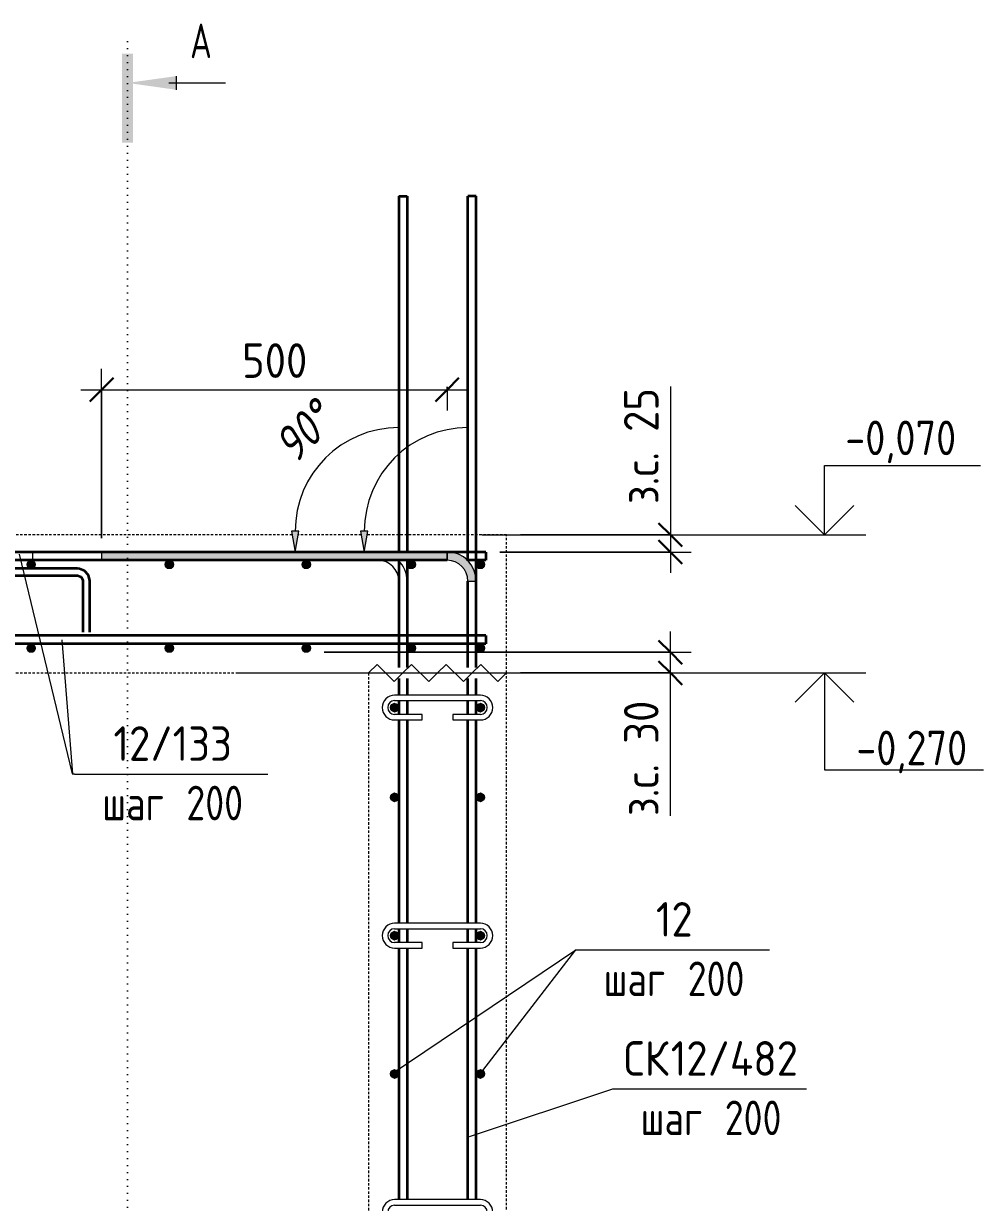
# Model space of a CAD drawing. Header units: millimetres. Extents: x 28908 to 47912, y -2577 to 78399.
# Drawn here: x 43213 to 44602, y -1036 to 670 of the extents above; entities that cross this region are included whole.
import ezdxf

# ---------------------------------------------------------------- set-up
doc = ezdxf.new("R2010")
doc.units = ezdxf.units.MM
doc.linetypes.add('01 Штриховая _4 мм_', pattern=[6, 3.5, -2.5])
doc.linetypes.add('04 Пунктир 10мм', pattern=[10, 0, -10])
for name, color, linetype, lineweight in [('AA_Dim', 7, 'Continuous', 9), ('AA_Dim-20', 7, 'Continuous', 9), ('AA_Oformlenie', 7, 'Continuous', 9), ('AA_Razrez', 7, 'Continuous', 9), ('AA_Vinoska', 7, 'Continuous', 9), ('AA_Visotnaya otmetka', 7, 'Continuous', 9), ('KR_Armatura', 7, 'Continuous', 20), ('KR_Armatura_Tonkie', 7, 'Continuous', 20)]:
    doc.layers.add(name, color=color, linetype=linetype, lineweight=lineweight)
doc.layers.add('AF_Perekritie_Опалубка', color=7, linetype='Continuous', lineweight=60, true_color=0x006a35)
doc.layers.add('AF_Stena_Опалубка', color=7, linetype='Continuous', lineweight=20, true_color=0x0063c6)
doc.styles.add('ISOCPEUR', font='isocpeur.TTF', dxfattribs={"width": 0.7, "height": 50})
doc.styles.add('ISOCPEUR_1', font='isocpeur.TTF', dxfattribs={"width": 0.9, "height": 50})
doc.styles.add('ISOCPEUR_2', font='isocpeur.TTF', dxfattribs={"width": 0.8, "height": 50})
doc.styles.add('ISOCPEUR_4', font='isocpeur.TTF', dxfattribs={"width": 0.85, "height": 50})
doc.styles.add('ISOCPEUR_I', font='isocpeui.ttf', dxfattribs={"width": 0.85, "height": 50})
doc.dimstyles.new('00_Точн_3_знака__прозр_', dxfattribs={"dimscale": 304.8, "dimtxt": 50.137748, "dimasz": 0.111549, "dimexe": 0.098425, "dimexo": 0.065617, "dimgap": 0.006562, "dimtad": 1, "dimdec": 3, "dimrnd": 0.001, "dimdsep": 46, "dimtxsty": 'ISOCPEUR_1', "dimblk1": 'OBLIQUE', "dimblk2": 'OBLIQUE', "dimsah": 1, "dimcen": 0.09, "dimdle": 0.098425, "dimazin": 0, "dimtfac": 1, "dimtdec": 4, "dimtix": 1, "dimtmove": 0, "dimatfit": 3, "dimfxl": 1, "dimtvp": 1, "dimtolj": 1, "dimtzin": 0, "dimlwd": 18, "dimlwe": 18, "dimarcsym": 2})
doc.dimstyles.new('00_Точн_3_знака__прозр__1', dxfattribs={"dimscale": 304.8, "dimtxt": 50.137748, "dimasz": 0.111549, "dimexe": 0.098425, "dimexo": 0.065617, "dimgap": 0.006562, "dimtad": 1, "dimdec": 3, "dimrnd": 0.001, "dimdsep": 46, "dimtxsty": 'ISOCPEUR_1', "dimblk1": 'OBLIQUE', "dimblk2": 'OBLIQUE', "dimsah": 1, "dimcen": 0.09, "dimdle": 0.098425, "dimazin": 0, "dimtfac": 1, "dimtdec": 4, "dimtix": 1, "dimtmove": 1, "dimatfit": 3, "dimfxl": 1, "dimtvp": 1, "dimtolj": 1, "dimtzin": 0, "dimlwd": 18, "dimlwe": 18, "dimarcsym": 2})

# ---------------------------------------------------------------- blocks, each defined once
blk = doc.blocks.new('261_Лягушка _НесАрм_РабПлоск_ - 10 А240-3789873-Б-Б Арм')
at = {"layer": 'KR_Armatura', "lineweight": 35}
for start, end in [(90, 270), (270, 90)]:
    blk.add_arc((76926.7, -211), 5, start, end, dxfattribs=at)
at = {"layer": 'KR_Armatura_Tonkie', "lineweight": 35}
for p, q in [((77104.2, -119), (76939.2, -119)), ((76939.2, -129), (77104.2, -129)), ((76921.7, -136.5), (76921.7, -198.5)), ((76931.7, -198.5), (76931.7, -136.5)), ((77111.7, -136.5), (77111.7, -198.5)), ((77121.7, -198.5), (77121.7, -136.5))]:
    blk.add_line(p, q, dxfattribs=at)
at = {"layer": 'KR_Armatura_Tonkie', "lineweight": 35, "flags": 128}
for points in [[(76939.2, -119), (76931.2, -120.9), (76925, -126.3), (76921.9, -134), (76921.7, -136.5)], [(77121.7, -136.5), (77119.8, -128.5), (77114.4, -122.3), (77106.7, -119.2), (77104.2, -119)], [(76931.7, -136.5), (76933.6, -131.5), (76938.3, -129.1), (76939.2, -129)], [(77104.2, -129), (77109.2, -130.9), (77111.7, -135.6), (77111.7, -136.5)], [(76921.7, -211), (76921.7, -209.1), (76921.7, -203.9), (76921.7, -198.5)], [(76931.7, -198.5), (76931.7, -205.2), (76931.7, -209.8), (76931.7, -211)], [(77111.7, -198.5), (77111.7, -205.2), (77111.7, -209.8), (77111.7, -211)], [(77121.7, -211), (77121.7, -209.1), (77121.7, -203.9), (77121.7, -198.5)], [(76926.7, -216), (76922.8, -214.1), (76921.7, -211)], [(76931.7, -211), (76929.9, -214.9), (76926.7, -216)]]:
    blk.add_lwpolyline(points, dxfattribs=at)
blk = doc.blocks.new('079_Обозначение загиба стержня _ЭлУзла_ - Сплошные линии-3772940-Б-Б Арм')
at = {"layer": 'AA_Oformlenie'}
blk.add_hatch(color=256, dxfattribs=at).paths.add_polyline_path([(77419, -95), (77424.3, -65), (77413.7, -65)])
for p, q in [((77413.7, -65), (77419, -95)), ((77424.3, -65), (77413.7, -65)), ((77419, -95), (77424.3, -65)), ((77539, -95), (77039, -95)), ((77039, -95), (77039, -107)), ((77039, -107), (77539, -107))]:
    blk.add_line(p, q, dxfattribs=at)
for centre, radius, start, end in [((77569, -65), 150, 90, 179.9951), ((77539, -137), 30, 360, 90), ((77539, -137), 42, 360, 45.7451)]:
    blk.add_arc(centre, radius, start, end, dxfattribs=at)
blk = doc.blocks.new('079_Обозначение загиба стержня _ЭлУзла_ - Сплошные линии-3772954-Б-Б Арм')
at = {"layer": 'AA_Oformlenie'}
for points in [[(77519, -95), (77524.3, -65), (77513.7, -65)], [(77639, -107), (77639, -95), (77139, -95), (77139, -107), (77198, -107)], [(77681, -137), (77679.6, -126.1), (77675.4, -116), (77668.7, -107.3), (77660, -100.6), (77649.9, -96.4), (77639, -95), (77639, -107), (77646.8, -108), (77654, -111), (77660.2, -115.8), (77665, -122), (77668, -129.2), (77669, -137)]]:
    blk.add_hatch(color=256, dxfattribs=at).paths.add_polyline_path(points)
for p, q in [((77513.7, -65), (77519, -95)), ((77524.3, -65), (77513.7, -65)), ((77519, -95), (77524.3, -65)), ((77639, -95), (77139, -95)), ((77139, -95), (77139, -107)), ((77139, -95), (77139, -107)), ((77639, -95), (77139, -95)), ((77639, -95), (77639, -107)), ((77639, -107), (77639, -95)), ((77139, -107), (77639, -107)), ((77139, -107), (77639, -107)), ((77669, -137), (77681, -137))]:
    blk.add_line(p, q, dxfattribs=at)
for centre, radius, start, end in [((77669, -65), 150, 90, 179.9951), ((77639, -137), 42, 360, 90), ((77639, -137), 42, 360, 90), ((77639, -137), 30, 360, 90), ((77639, -137), 30, 360, 90)]:
    blk.add_arc(centre, radius, start, end, dxfattribs=at)
blk = doc.blocks.new('Последовательность узлов - 3мм масшт20 маскировка-904226-Б-Б Арм')
at = {"layer": 'AA_Oformlenie'}
for p, q in [((76335, -270), (76347.5, -257.5)), ((76372.5, -282.5), (76347.5, -257.5)), ((76385, -270), (76372.5, -282.5)), ((76385, -270), (76397.5, -257.5)), ((76422.5, -282.5), (76397.5, -257.5)), ((76435, -270), (76422.5, -282.5)), ((76435, -270), (76447.5, -257.5)), ((76472.5, -282.5), (76447.5, -257.5)), ((76485, -270), (76472.5, -282.5)), ((76485, -270), (76497.5, -257.5)), ((76522.5, -282.5), (76497.5, -257.5)), ((76535, -270), (76522.5, -282.5))]:
    blk.add_line(p, q, dxfattribs=at)
blk = doc.blocks.new('079_Шпилька _ЭлУзла_ - d8 А240-3881866-Б-Б Арм')
at = {"layer": 'AA_Oformlenie'}
for p, q in [((76497, -632), (76373, -632)), ((76373, -640), (76497, -640)), ((76413, -660), (76373, -660)), ((76413, -668), (76413, -660)), ((76497, -660), (76457, -660)), ((76457, -660), (76457, -668)), ((76373, -668), (76413, -668)), ((76457, -668), (76497, -668))]:
    blk.add_line(p, q, dxfattribs=at)
for centre, radius, start, end in [((76373, -650), 18, 90, 270), ((76373, -650), 10, 90, 270), ((76497, -650), 18, 270, 90), ((76497, -650), 10, 270, 90)]:
    blk.add_arc(centre, radius, start, end, dxfattribs=at)
blk = doc.blocks.new('Разрез - Номер узла_ сзади-394133-Б-Б Арм')
at = {"layer": 'AA_Razrez'}
for points in [[(77168.3, 497.1), (77184.2, 497.1), (77184.2, 626.2), (77168.3, 626.2)], [(77247, 573.8), (77247, 593.6), (77176.4, 583.7)]]:
    blk.add_hatch(color=256, dxfattribs=at).paths.add_polyline_path(points)
for p, q in [((77236.4, 583.7), (77318.3, 583.7)), ((77247, 593.6), (77247, 573.8))]:
    blk.add_line(p, q, dxfattribs=at)
blk = doc.blocks.new('Высотные отметки - Стрелка вниз высокая-400290-Б-Б Арм')
at = {"layer": 'AA_Vinoska'}
for p, q in [((78125, -270), (78245, -270)), ((78185, -270), (78142.6, -312.4)), ((78185, -270), (78185, -410)), ((78185, -270), (78227.5, -312.4)), ((78185, -410), (78415, -410))]:
    blk.add_line(p, q, dxfattribs=at)
blk = doc.blocks.new('Высотные отметки - Стрелка вверх-400292-Б-Б Арм')
at = {"layer": 'AA_Vinoska'}
for p, q in [((78185, 30), (78411, 30)), ((78185, -70), (78185, 30)), ((78185, -70), (78142.6, -27.6)), ((78185, -70), (78227.5, -27.6)), ((78125, -70), (78245, -70))]:
    blk.add_line(p, q, dxfattribs=at)
blk = doc.blocks.new('DIMBLOCK90-Б-Б Арм')
at = {"layer": 'AA_Dim-20', "color": 30, "lineweight": 18, "true_color": 0xff8000, "transparency": 16777216}
for p, q in [((44149.1, -300), (44149.1, -210)), ((43648.1, -240), (44179.1, -240)), ((44149.1, -240), (43648.1, -240)), ((44149.1, -286.6), (44149.1, -255)), ((43932.1, -270), (44179.1, -270)), ((44149.1, -270), (43932.1, -270)), ((44149.1, -476.9), (44149.1, -286.6))]:
    blk.add_line(p, q, dxfattribs=at)
at = {"layer": 'AA_Dim-20', "color": 30, "lineweight": 30, "true_color": 0xff8000, "transparency": 16777216}
for p, q in [((44149.1, -240), (44132.1, -223)), ((44149.1, -270), (44132.1, -253)), ((44149.1, -240), (44166.1, -257)), ((44149.1, -270), (44166.1, -287))]:
    blk.add_line(p, q, dxfattribs=at)
at = {"layer": 'AA_Dim-20', "color": 0, "lineweight": 18, "transparency": 16777216, "insert": (44082, -476.9), "char_height": 50, "width": 204.335, "attachment_point": 1, "rotation": 90, "line_spacing_factor": 1.135194, "style": 'ISOCPEUR_1'}
blk.add_mtext('з.с. 30', dxfattribs=at)
blk = doc.blocks.new('_Oblique')
at = {"color": 0, "linetype": 'ByBlock', "lineweight": -2}
blk.add_line((-0.5, -0.5), (0.5, 0.5), dxfattribs=at)
blk = doc.blocks.new('DIMBLOCK92-Б-Б Арм')
at = {"layer": 'AA_Dim-20', "color": 30, "lineweight": 18, "true_color": 0xff8000, "transparency": 16777216}
for p, q in [((43326.1, -75), (43326.1, 169.9)), ((43296.1, 139.9), (43856.1, 139.9)), ((43326.1, 139.9), (43326.1, -75)), ((43826.1, 143.9), (43826.1, 109.9)), ((43826.1, 139.9), (43826.1, 143.9))]:
    blk.add_line(p, q, dxfattribs=at)
at = {"layer": 'AA_Dim-20', "color": 30, "lineweight": 30, "true_color": 0xff8000, "transparency": 16777216}
for p, q in [((43326.1, 139.9), (43343.1, 156.9)), ((43826.1, 139.9), (43843.1, 156.9)), ((43326.1, 139.9), (43309.1, 122.9)), ((43826.1, 139.9), (43809.1, 122.9))]:
    blk.add_line(p, q, dxfattribs=at)
at = {"layer": 'AA_Dim-20', "color": 0, "lineweight": 18, "transparency": 16777216, "insert": (43529.3, 207), "char_height": 50, "width": 112.384, "attachment_point": 1, "line_spacing_factor": 1.135194, "style": 'ISOCPEUR_1'}
blk.add_mtext('500', dxfattribs=at)
blk = doc.blocks.new('042_М_Арматуры - Диам длина поз _ Шаг-2260295-Б-Б Арм')
at = {"layer": 'AA_Vinoska'}
blk.add_line((77878.8, -871.7), (78158.8, -871.7), dxfattribs=at)
blk = doc.blocks.new('042_М_Арматуры - Диам длина поз _ Комментарий-2260297-Б-Б Арм')
at = {"layer": 'AA_Vinoska'}
blk.add_line((77825.3, -670.4), (78105.3, -670.4), dxfattribs=at)
blk = doc.blocks.new('DIMBLOCK95-Б-Б Арм')
at = {"layer": 'AA_Dim-20', "color": 30, "lineweight": 18, "true_color": 0xff8000, "transparency": 16777216}
for p, q in [((44149.1, 144.6), (44149.1, -45.6)), ((44149.1, -40), (44149.1, -125)), ((44149.1, -45.6), (44149.1, -82.5)), ((43932.1, -70), (44179.1, -70)), ((44149.1, -70), (43932.1, -70)), ((43902.1, -95), (44179.1, -95)), ((44149.1, -95), (43902.1, -95))]:
    blk.add_line(p, q, dxfattribs=at)
at = {"layer": 'AA_Dim-20', "color": 30, "lineweight": 30, "true_color": 0xff8000, "transparency": 16777216}
for p, q in [((44149.1, -70), (44132.1, -53)), ((44149.1, -95), (44132.1, -78)), ((44149.1, -70), (44166.1, -87)), ((44149.1, -95), (44166.1, -112))]:
    blk.add_line(p, q, dxfattribs=at)
at = {"layer": 'AA_Dim-20', "color": 0, "lineweight": 18, "transparency": 16777216, "insert": (44082, -25.6), "char_height": 50, "width": 204.335, "attachment_point": 1, "rotation": 90, "line_spacing_factor": 1.135194, "style": 'ISOCPEUR_1'}
blk.add_mtext('з.с. 25', dxfattribs=at)

msp = doc.modelspace()

# ---------------------------------------------------------------- hatches: boundary and pattern name
at = {"layer": 'KR_Armatura'}
h = msp.add_hatch(color=256, dxfattribs=at)
edge = h.paths.add_edge_path()
edge.add_arc((43224.0971, -113), 6, 0, 360)
for points in [[(43221.0971, -118.1962), (43227.0971, -118.1962), (43230.0971, -113), (43227.0971, -107.8038), (43221.0971, -107.8038), (43218.0971, -113)], [(43421.0971, -118.1962), (43427.0971, -118.1962), (43430.0971, -113), (43427.0971, -107.8038), (43421.0971, -107.8038), (43418.0971, -113)], [(43619.1095, -118.1962), (43625.1095, -118.1962), (43628.1095, -113), (43625.1095, -107.8038), (43619.1095, -107.8038), (43616.1095, -113)], [(43771.1095, -118.1962), (43777.1095, -118.1962), (43780.1095, -113), (43777.1095, -107.8038), (43771.1095, -107.8038), (43768.1095, -113)], [(43871.1095, -118.1962), (43877.1095, -118.1962), (43880.1095, -113), (43877.1095, -107.8038), (43871.1095, -107.8038), (43868.1095, -113)], [(43221.0971, -239.1962), (43227.0971, -239.1962), (43230.0971, -234), (43227.0971, -228.8038), (43221.0971, -228.8038), (43218.0971, -234)], [(43421.0971, -239.1962), (43427.0971, -239.1962), (43430.0971, -234), (43427.0971, -228.8038), (43421.0971, -228.8038), (43418.0971, -234)], [(43619.1095, -239.1962), (43625.1095, -239.1962), (43628.1095, -234), (43625.1095, -228.8038), (43619.1095, -228.8038), (43616.1095, -234)], [(43771.1095, -239.1962), (43777.1095, -239.1962), (43780.1095, -234), (43777.1095, -228.8038), (43771.1095, -228.8038), (43768.1095, -234)], [(43871.1095, -239.1962), (43877.1095, -239.1962), (43880.1095, -234), (43877.1095, -228.8038), (43871.1095, -228.8038), (43868.1095, -234)]]:
    msp.add_hatch(color=256, dxfattribs=at).paths.add_polyline_path(points)
h = msp.add_hatch(color=256, dxfattribs=at)
edge = h.paths.add_edge_path()
edge.add_arc((43424.0971, -113), 6, 0, 360)
h = msp.add_hatch(color=256, dxfattribs=at)
edge = h.paths.add_edge_path()
edge.add_arc((43622.1095, -113), 6, 0, 360)
h = msp.add_hatch(color=256, dxfattribs=at)
edge = h.paths.add_edge_path()
edge.add_arc((43774.1095, -113), 6, 0, 360)
h = msp.add_hatch(color=256, dxfattribs=at)
edge = h.paths.add_edge_path()
edge.add_arc((43874.1095, -113), 6, 0, 360)
h = msp.add_hatch(color=256, dxfattribs=at)
edge = h.paths.add_edge_path()
edge.add_arc((43224.0971, -234), 6, 0, 360)
h = msp.add_hatch(color=256, dxfattribs=at)
edge = h.paths.add_edge_path()
edge.add_arc((43424.0971, -234), 6, 0, 360)
h = msp.add_hatch(color=256, dxfattribs=at)
edge = h.paths.add_edge_path()
edge.add_arc((43622.1095, -234), 6, 0, 360)
h = msp.add_hatch(color=256, dxfattribs=at)
edge = h.paths.add_edge_path()
edge.add_arc((43774.1095, -234), 6, 0, 360)
h = msp.add_hatch(color=256, dxfattribs=at)
edge = h.paths.add_edge_path()
edge.add_arc((43874.1095, -234), 6, 0, 360)
at = {"layer": 'KR_Armatura', "lineweight": 9}
h = msp.add_hatch(color=256, dxfattribs=at)
edge = h.paths.add_edge_path()
edge.add_arc((43750.1095, -320), 6, 0, 360)
for points in [[(43750.1095, -326), (43755.3057, -323), (43755.3057, -317), (43750.1095, -314), (43744.9134, -317), (43744.9134, -323)], [(43874.1095, -326), (43879.3057, -323), (43879.3057, -317), (43874.1095, -314), (43868.9134, -317), (43868.9134, -323)], [(43750.1095, -456), (43755.3057, -453), (43755.3057, -447), (43750.1095, -444), (43744.9134, -447), (43744.9134, -453)], [(43874.1095, -456), (43879.3057, -453), (43879.3057, -447), (43874.1095, -444), (43868.9134, -447), (43868.9134, -453)], [(43750.1095, -656), (43755.3057, -653), (43755.3057, -647), (43750.1095, -644), (43744.9134, -647), (43744.9134, -653)], [(43874.1095, -656), (43879.3057, -653), (43879.3057, -647), (43874.1095, -644), (43868.9134, -647), (43868.9134, -653)], [(43750.1095, -856), (43755.3057, -853), (43755.3057, -847), (43750.1095, -844), (43744.9134, -847), (43744.9134, -853)], [(43874.1095, -856), (43879.3057, -853), (43879.3057, -847), (43874.1095, -844), (43868.9134, -847), (43868.9134, -853)]]:
    msp.add_hatch(color=256, dxfattribs=at).paths.add_polyline_path(points)
h = msp.add_hatch(color=256, dxfattribs=at)
edge = h.paths.add_edge_path()
edge.add_arc((43874.1095, -320), 6, 0, 360)
h = msp.add_hatch(color=256, dxfattribs=at)
edge = h.paths.add_edge_path()
edge.add_arc((43750.1095, -450), 6, 0, 360)
h = msp.add_hatch(color=256, dxfattribs=at)
edge = h.paths.add_edge_path()
edge.add_arc((43874.1095, -450), 6, 0, 360)
h = msp.add_hatch(color=256, dxfattribs=at)
edge = h.paths.add_edge_path()
edge.add_arc((43750.1095, -650), 6, 0, 360)
h = msp.add_hatch(color=256, dxfattribs=at)
edge = h.paths.add_edge_path()
edge.add_arc((43874.1095, -650), 6, 0, 360)
h = msp.add_hatch(color=256, dxfattribs=at)
edge = h.paths.add_edge_path()
edge.add_arc((43750.1095, -850), 6, 0, 360)
h = msp.add_hatch(color=256, dxfattribs=at)
edge = h.paths.add_edge_path()
edge.add_arc((43874.1095, -850), 6, 0, 360)

# ---------------------------------------------------------------- linework, layer by layer
at = {"layer": 'AA_Razrez', "color": 7, "linetype": '04 Пунктир 10мм', "true_color": 0xffffff}
msp.add_line((43363.4641, 643.6944), (43363.4641, -2545.5184), dxfattribs=at)
at = {"layer": 'AA_Vinoska'}
for p, q in [((43206.5347, -97.909), (43283.5442, -416.14)), ((43268.5782, -222), (43283.8618, -416.14)), ((43283.5442, -416.14), (43286.8489, -416.14)), ((43283.8618, -416.14), (43286.8489, -416.14)), ((43745.1645, -850.5441), (44012.3901, -670.4367)), ((43872.7284, -851.1854), (44012.3901, -670.4367)), ((43858.3372, -940.6447), (44065.9496, -871.6867))]:
    msp.add_line(p, q, dxfattribs=at)
at = {"layer": 'AA_Visotnaya otmetka', "color": 92, "true_color": 0x00cc00}
for p, q in [((43876.5832, -70), (44319.5731, -70)), ((44319.5731, -70), (44372.146, -70))]:
    msp.add_line(p, q, dxfattribs=at)
at = {"layer": 'AA_Visotnaya otmetka'}
for p, q in [((43520.6849, -270), (43932.0327, -270)), ((43932.0327, -270), (44372.146, -270))]:
    msp.add_line(p, q, dxfattribs=at)
at = {"layer": 'AF_Perekritie_Опалубка', "linetype": '01 Штриховая _4 мм_', "lineweight": 20}
for p, q in [((43601.7013, -70), (42832.5177, -70)), ((43701.7013, -70), (43610.5177, -70)), ((43912.1095, -70), (43710.5177, -70)), ((43912.1095, -270), (43912.1095, -70)), ((42722.1095, -270), (43712.1095, -270))]:
    msp.add_line(p, q, dxfattribs=at)
at = {"layer": 'AF_Stena_Опалубка', "linetype": '01 Штриховая _4 мм_'}
for p, q in [((43712.1095, -270), (43712.1095, -1700)), ((43912.1095, -1700), (43912.1095, -270))]:
    msp.add_line(p, q, dxfattribs=at)
at = {"layer": 'KR_Armatura'}
for p, q in [((43221.0971, -107.8038), (43218.0971, -113)), ((43218.0971, -113), (43221.0971, -118.1962)), ((43227.0971, -107.8038), (43221.0971, -107.8038)), ((43221.0971, -118.1962), (43227.0971, -118.1962)), ((43230.0971, -113), (43227.0971, -107.8038)), ((43227.0971, -118.1962), (43230.0971, -113)), ((43421.0971, -107.8038), (43418.0971, -113)), ((43418.0971, -113), (43421.0971, -118.1962)), ((43427.0971, -107.8038), (43421.0971, -107.8038)), ((43421.0971, -118.1962), (43427.0971, -118.1962)), ((43430.0971, -113), (43427.0971, -107.8038)), ((43427.0971, -118.1962), (43430.0971, -113)), ((43619.1095, -107.8038), (43616.1095, -113)), ((43616.1095, -113), (43619.1095, -118.1962)), ((43625.1095, -107.8038), (43619.1095, -107.8038)), ((43619.1095, -118.1962), (43625.1095, -118.1962)), ((43628.1095, -113), (43625.1095, -107.8038)), ((43625.1095, -118.1962), (43628.1095, -113)), ((43771.1095, -107.8038), (43768.1095, -113)), ((43768.1095, -113), (43771.1095, -118.1962)), ((43777.1095, -107.8038), (43771.1095, -107.8038)), ((43771.1095, -118.1962), (43777.1095, -118.1962)), ((43780.1095, -113), (43777.1095, -107.8038)), ((43777.1095, -118.1962), (43780.1095, -113)), ((43871.1095, -107.8038), (43868.1095, -113)), ((43868.1095, -113), (43871.1095, -118.1962)), ((43877.1095, -107.8038), (43871.1095, -107.8038)), ((43871.1095, -118.1962), (43877.1095, -118.1962)), ((43880.1095, -113), (43877.1095, -107.8038)), ((43877.1095, -118.1962), (43880.1095, -113)), ((43221.0971, -228.8038), (43218.0971, -234)), ((43218.0971, -234), (43221.0971, -239.1962)), ((43227.0971, -228.8038), (43221.0971, -228.8038)), ((43230.0971, -234), (43227.0971, -228.8038)), ((43227.0971, -239.1962), (43230.0971, -234)), ((43421.0971, -228.8038), (43418.0971, -234)), ((43418.0971, -234), (43421.0971, -239.1962)), ((43427.0971, -228.8038), (43421.0971, -228.8038)), ((43430.0971, -234), (43427.0971, -228.8038)), ((43427.0971, -239.1962), (43430.0971, -234)), ((43619.1095, -228.8038), (43616.1095, -234)), ((43616.1095, -234), (43619.1095, -239.1962)), ((43625.1095, -228.8038), (43619.1095, -228.8038)), ((43628.1095, -234), (43625.1095, -228.8038)), ((43625.1095, -239.1962), (43628.1095, -234)), ((43771.1095, -228.8038), (43768.1095, -234)), ((43768.1095, -234), (43771.1095, -239.1962)), ((43777.1095, -228.8038), (43771.1095, -228.8038)), ((43780.1095, -234), (43777.1095, -228.8038)), ((43777.1095, -239.1962), (43780.1095, -234)), ((43871.1095, -228.8038), (43868.1095, -234)), ((43868.1095, -234), (43871.1095, -239.1962)), ((43877.1095, -228.8038), (43871.1095, -228.8038)), ((43880.1095, -234), (43877.1095, -228.8038)), ((43877.1095, -239.1962), (43880.1095, -234)), ((43221.0971, -239.1962), (43227.0971, -239.1962)), ((43421.0971, -239.1962), (43427.0971, -239.1962)), ((43619.1095, -239.1962), (43625.1095, -239.1962)), ((43771.1095, -239.1962), (43777.1095, -239.1962)), ((43871.1095, -239.1962), (43877.1095, -239.1962))]:
    msp.add_line(p, q, dxfattribs=at)
at = {"layer": 'KR_Armatura', "lineweight": 9}
for p, q in [((43750.1095, -314), (43744.9134, -317)), ((43744.9134, -317), (43744.9134, -323)), ((43744.9134, -323), (43750.1095, -326)), ((43755.3057, -317), (43750.1095, -314)), ((43750.1095, -326), (43755.3057, -323)), ((43755.3057, -323), (43755.3057, -317)), ((43874.1095, -314), (43868.9134, -317)), ((43868.9134, -317), (43868.9134, -323)), ((43868.9134, -323), (43874.1095, -326)), ((43879.3057, -317), (43874.1095, -314)), ((43874.1095, -326), (43879.3057, -323)), ((43879.3057, -323), (43879.3057, -317)), ((43750.1095, -444), (43744.9134, -447)), ((43744.9134, -447), (43744.9134, -453)), ((43744.9134, -453), (43750.1095, -456)), ((43755.3057, -447), (43750.1095, -444)), ((43750.1095, -456), (43755.3057, -453)), ((43755.3057, -453), (43755.3057, -447)), ((43874.1095, -444), (43868.9134, -447)), ((43868.9134, -447), (43868.9134, -453)), ((43868.9134, -453), (43874.1095, -456)), ((43879.3057, -447), (43874.1095, -444)), ((43874.1095, -456), (43879.3057, -453)), ((43879.3057, -453), (43879.3057, -447)), ((43750.1095, -644), (43744.9134, -647)), ((43744.9134, -647), (43744.9134, -653)), ((43755.3057, -647), (43750.1095, -644)), ((43755.3057, -653), (43755.3057, -647)), ((43874.1095, -644), (43868.9134, -647)), ((43868.9134, -647), (43868.9134, -653)), ((43879.3057, -647), (43874.1095, -644)), ((43879.3057, -653), (43879.3057, -647)), ((43744.9134, -653), (43750.1095, -656)), ((43750.1095, -656), (43755.3057, -653)), ((43868.9134, -653), (43874.1095, -656)), ((43874.1095, -656), (43879.3057, -653)), ((43750.1095, -844), (43744.9134, -847)), ((43744.9134, -847), (43744.9134, -853)), ((43755.3057, -847), (43750.1095, -844)), ((43755.3057, -853), (43755.3057, -847)), ((43874.1095, -844), (43868.9134, -847)), ((43868.9134, -847), (43868.9134, -853)), ((43879.3057, -847), (43874.1095, -844)), ((43879.3057, -853), (43879.3057, -847)), ((43744.9134, -853), (43750.1095, -856)), ((43750.1095, -856), (43755.3057, -853)), ((43868.9134, -853), (43874.1095, -856)), ((43874.1095, -856), (43879.3057, -853))]:
    msp.add_line(p, q, dxfattribs=at)
at = {"layer": 'KR_Armatura'}
for centre in [(43224.0971, -113), (43424.0971, -113), (43622.1095, -113), (43774.1095, -113), (43874.1095, -113), (43224.0971, -234), (43424.0971, -234), (43622.1095, -234), (43774.1095, -234), (43874.1095, -234)]:
    msp.add_circle(centre, 6, dxfattribs=at)
at = {"layer": 'KR_Armatura', "lineweight": 9}
for centre in [(43750.1095, -320), (43874.1095, -320), (43750.1095, -450), (43874.1095, -450), (43750.1095, -650), (43874.1095, -650), (43750.1095, -850), (43874.1095, -850)]:
    msp.add_circle(centre, 6, dxfattribs=at)
at = {"layer": 'KR_Armatura_Tonkie', "lineweight": 35}
for p, q in [((43756.1095, 420), (43756.1095, -95)), ((43756.1095, 420), (43768.1095, 420)), ((43768.1095, 420), (43768.1095, -95)), ((43868.1095, 420), (43856.1095, 420)), ((43856.1095, -107.6945), (43856.1095, 420)), ((43868.1095, -262), (43868.1095, 420)), ((43882.1095, -95), (42552.1095, -95)), ((43882.1095, -95), (43882.1095, -107)), ((43826.1095, -107), (42608.1095, -107)), ((43756.1095, -107), (43756.1095, -262)), ((43768.1095, -107), (43768.1095, -262)), ((43882.1095, -107), (43855.415, -107)), ((43856.1095, -262), (43856.1095, -137)), ((43882.1095, -216), (42552.1095, -216)), ((43882.1095, -216), (43882.1095, -228)), ((43882.1095, -228), (42552.1095, -228)), ((43756.1095, -278), (43756.1095, -302)), ((43768.1095, -278), (43768.1095, -302)), ((43856.1095, -302), (43856.1095, -278)), ((43868.1095, -302), (43868.1095, -278)), ((43756.1095, -310), (43756.1095, -330)), ((43768.1095, -310), (43768.1095, -330)), ((43856.1095, -330), (43856.1095, -310)), ((43868.1095, -330), (43868.1095, -310)), ((43756.1095, -338), (43756.1095, -632)), ((43768.1095, -338), (43768.1095, -632)), ((43856.1095, -632), (43856.1095, -338)), ((43868.1095, -632), (43868.1095, -338)), ((43756.1095, -640), (43756.1095, -660)), ((43768.1095, -640), (43768.1095, -660)), ((43856.1095, -660), (43856.1095, -640)), ((43868.1095, -660), (43868.1095, -640)), ((43756.1095, -668), (43756.1095, -1032)), ((43768.1095, -668), (43768.1095, -1032)), ((43856.1095, -1032), (43856.1095, -668)), ((43868.1095, -1032), (43868.1095, -668))]:
    msp.add_line(p, q, dxfattribs=at)

# ---------------------------------------------------------------- block references
at = {"layer": 'AA_Oformlenie'}
for name, p in [('079_Обозначение загиба стержня _ЭлУзла_ - Сплошные линии-3772940-Б-Б Арм', (-33812.8905, 0)), ('079_Обозначение загиба стержня _ЭлУзла_ - Сплошные линии-3772954-Б-Б Арм', (-33812.8905, 0)), ('Последовательность узлов - 3мм масшт20 маскировка-904226-Б-Б Арм', (-32622.8905, 0)), ('079_Шпилька _ЭлУзла_ - d8 А240-3881866-Б-Б Арм', (-32622.8905, 330)), ('079_Шпилька _ЭлУзла_ - d8 А240-3881866-Б-Б Арм', (-32622.8905, 0)), ('079_Шпилька _ЭлУзла_ - d8 А240-3881866-Б-Б Арм', (-32622.8905, -400))]:
    msp.add_blockref(name, p, dxfattribs=at)
at = {"layer": 'AA_Razrez'}
msp.add_blockref('Разрез - Номер узла_ сзади-394133-Б-Б Арм', (-33812.8905, 0), dxfattribs=at)
at = {"layer": 'AA_Vinoska'}
for name, p in [('Высотные отметки - Стрелка вверх-400292-Б-Б Арм', (-33812.8905, 0)), ('Высотные отметки - Стрелка вниз высокая-400290-Б-Б Арм', (-33812.8905, 0)), ('042_М_Арматуры - Диам длина поз _ Шаг-2260295-Б-Б Арм', (-34591.9911, 455.5466)), ('042_М_Арматуры - Диам длина поз _ Комментарий-2260297-Б-Б Арм', (-33812.8905, 0)), ('042_М_Арматуры - Диам длина поз _ Шаг-2260295-Б-Б Арм', (-33812.8905, 0))]:
    msp.add_blockref(name, p, dxfattribs=at)
at = {"layer": 'KR_Armatura_Tonkie', "lineweight": 35}
msp.add_blockref('261_Лягушка _НесАрм_РабПлоск_ - 10 А240-3789873-Б-Б Арм', (-33812.8905, 0), dxfattribs=at)

# ---------------------------------------------------------------- texts
at = {"layer": 'AA_Razrez', "insert": (43454.0567, 669.5866), "char_height": 50, "width": 38.160325, "attachment_point": 1, "style": 'ISOCPEUR'}
msp.add_mtext('\\fISOCPEUR|b0|i0|c204|p34|;\\W.7;А', dxfattribs=at)
at = {"layer": 'AA_Vinoska', "insert": (43570.6007, 66.2824), "char_height": 50, "width": 106.303763, "attachment_point": 1, "rotation": 45, "style": 'ISOCPEUR_I'}
msp.add_mtext('90°', dxfattribs=at)
at = {"layer": 'AA_Vinoska', "char_height": 50, "attachment_point": 1}
for s, insert, width, style in [('12/133', (43343.1617, -347.1351), 210.683475, 'ISOCPEUR_1'), (' 200', (43423.1901, -433.1161), 133.4008, 'ISOCPEUR_2'), ('шаг', (43326.8817, -433.1161), 116.7257, 'ISOCPEUR_2'), ('12', (44128.1929, -601.4317), 66.379725, 'ISOCPEUR_1'), (' 200', (44148.7313, -687.4127), 133.4008, 'ISOCPEUR_2'), ('шаг', (44052.4229, -687.4127), 116.7257, 'ISOCPEUR_2'), ('СК', (44081.7624, -802.6817), 82.253137, 'ISOCPEUR_1'), ('12/482', (44149.628, -802.6817), 226.556887, 'ISOCPEUR_1'), ('шаг', (44105.9824, -888.6627), 116.7257, 'ISOCPEUR_2'), (' 200', (44202.2907, -888.6627), 133.4008, 'ISOCPEUR_2')]:
    msp.add_mtext(s, dxfattribs=dict(at, insert=insert, width=width, style=style))
at = {"layer": 'AA_Visotnaya otmetka', "color": 92, "true_color": 0x00cc00, "insert": (44402.1795, 95.1359), "char_height": 50, "width": 191.919467, "attachment_point": 1, "line_spacing_factor": 1.135194, "style": 'ISOCPEUR_4'}
msp.add_mtext('-0,070', dxfattribs=at)
at = {"layer": 'AA_Visotnaya otmetka', "insert": (44418.1795, -353.4636), "char_height": 50, "width": 191.919467, "attachment_point": 1, "line_spacing_factor": 1.135194, "style": 'ISOCPEUR_4'}
msp.add_mtext('-0,270', dxfattribs=at)

# ---------------------------------------------------------------- dimensions: what is measured, and where the dimension line sits
at = {"layer": 'AA_Dim', "color": 30, "lineweight": 18, "true_color": 0xff8000}
dim = msp.add_linear_dim(base=(43826.1095, 139.8673), p1=(43326.1095, -95), p2=(43826.1095, 163.909), dimstyle='00_Точн_3_знака__прозр_', override={"dimpost": '<>', "dimfxl": 563.057598}, dxfattribs=at)
dim.commit()
dim.dimension.update_dxf_attribs({"geometry": 'DIMBLOCK92-Б-Б Арм', "text_midpoint": (43576.1095, 166.8673)})
for base, p1, p2, override, picture, middle in [((44149.1174, -95), (43912.1095, -70), (43882.1095, -95), {"dimpost": 'з.с. <>', "dimfxl": 39.051248}, 'DIMBLOCK95-Б-Б Арм', (44115.3148, 76.5334)), ((44149.1174, -240), (43912.1095, -270), (43628.1095, -240), {"dimpost": 'з.с. <>', "dimfxl": 285.580111}, 'DIMBLOCK90-Б-Б Арм', (44115.3148, -374.696))]:
    dim = msp.add_linear_dim(base=base, p1=p1, p2=p2, angle=90, dimstyle='00_Точн_3_знака__прозр__1', override=override, dxfattribs=at)
    dim.commit()
    dim.dimension.update_dxf_attribs({"geometry": picture, "text_midpoint": middle, "dimtype": 160, "text_rotation": 90})

doc.saveas('drawing.dxf')
